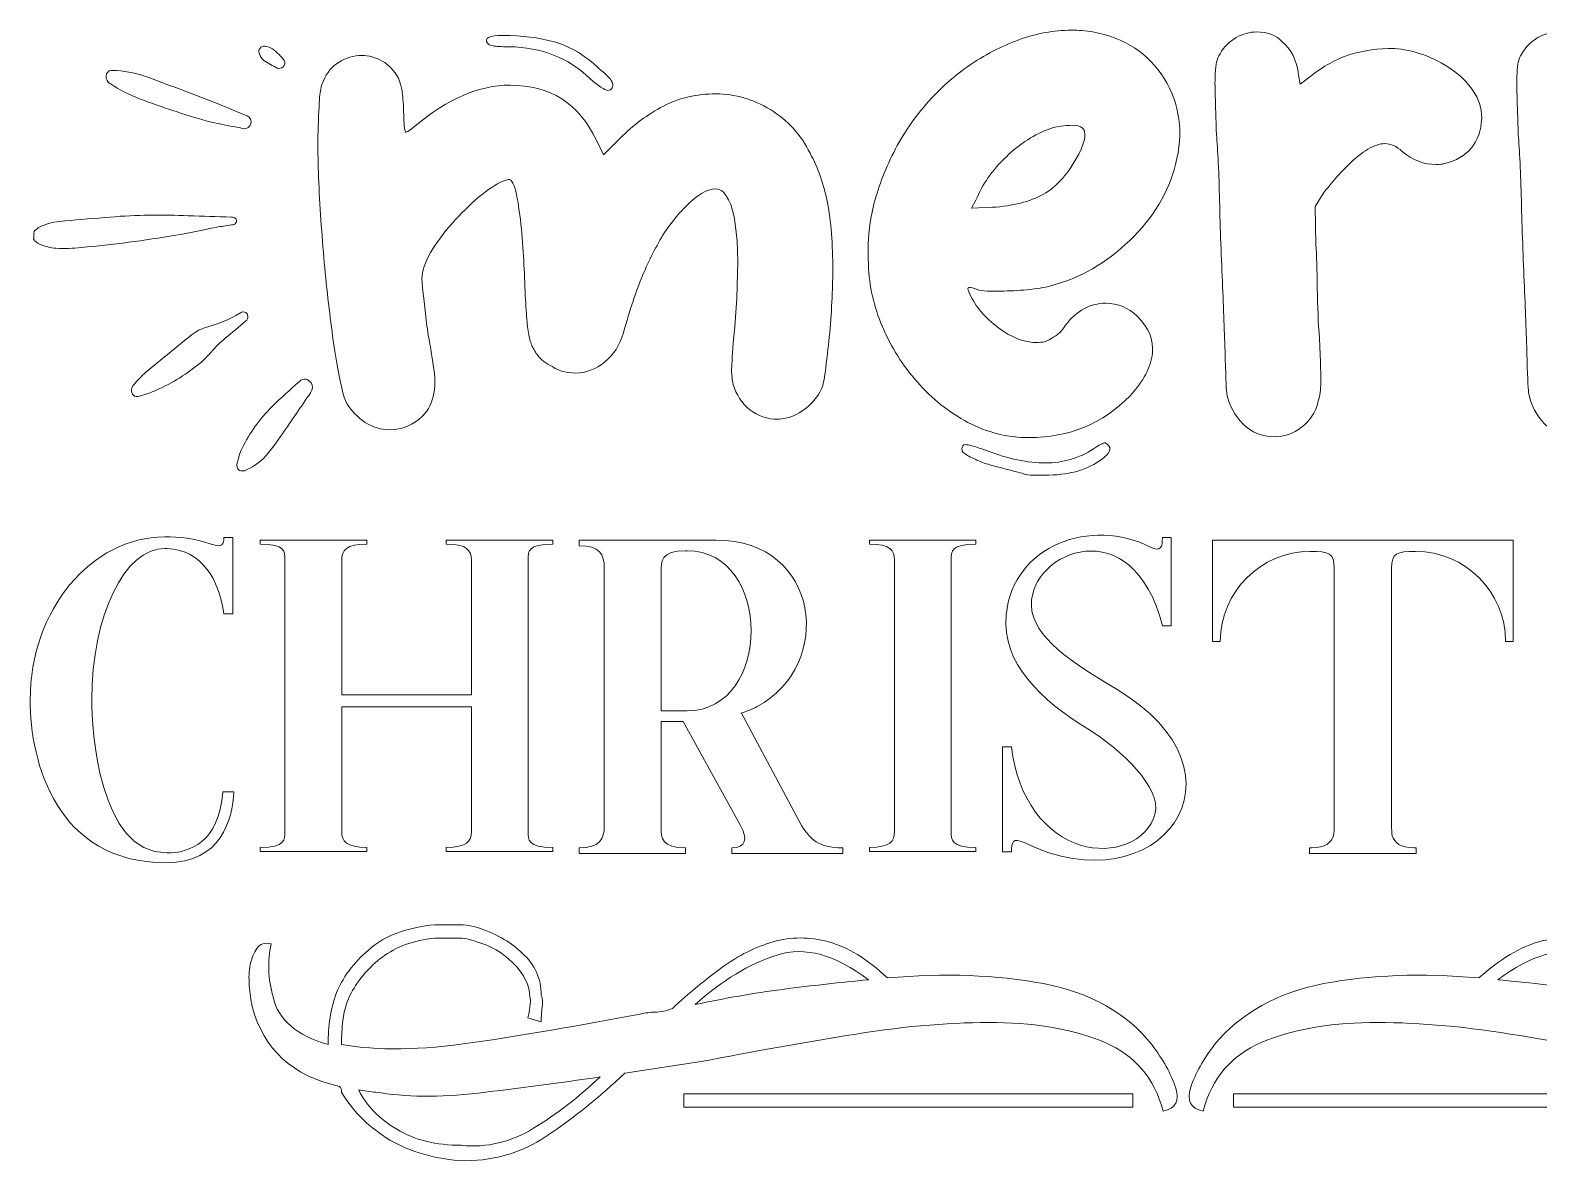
# Model space of a CAD drawing. Header units: inches. Extents: x 130 to 973, y -936 to -144.
# Drawn here: x 130 to 664, y -936 to -536 of the extents above; entities that cross this region are included whole.
import ezdxf

# ---------------------------------------------------------------- set-up
doc = ezdxf.new("R2010")
doc.units = ezdxf.units.IN
doc.header["$MEASUREMENT"] = 0
doc.layers.add('Layer 1', color=7, linetype='Continuous')

# ---------------------------------------------------------------- blocks, each defined once
blk = doc.blocks.new('block 9')
at = {"layer": 'Layer 1', "lineweight": 0}
for points, knots in [([(299.92, -541.95), (297.04, -541.95), (295.14, -541.85), (294.21, -541.64), (293.29, -541.44), (292.62, -541.13), (292.2, -540.71), (290.97, -538.86), (292.82, -537.94), (297.76, -537.94), (304.34, -537.94), (310.41, -538.71), (315.97, -540.25), (321.52, -541.79), (326.77, -544.93), (331.71, -549.66), (333.97, -551.52), (335.41, -552.91), (336.03, -553.83), (336.65, -554.76), (336.75, -555.64), (336.34, -556.45), (336.13, -557.07), (335.62, -557.38), (334.8, -557.38), (333.76, -557.38), (331.6, -555.94), (328.32, -553.06), (320.91, -545.86), (311.44, -542.16), (299.92, -541.95)], [0, 0, 0, 0, 1, 1, 1, 2, 2, 2, 3, 3, 3, 4, 4, 4, 5, 5, 5, 6, 6, 6, 7, 7, 7, 8, 8, 8, 9, 9, 9, 10, 10, 10, 10]), ([(465.34, -627.75), (464.31, -627.34), (463.38, -627.13), (462.56, -627.13), (462.36, -627.13), (462.26, -627.34), (462.26, -627.75), (463.9, -632.27), (466.93, -636.39), (471.36, -640.09), (475.78, -643.8), (480.36, -645.96), (485.09, -646.57), (486.74, -646.57), (487.97, -646.53), (488.8, -646.42), (489.62, -646.32), (490.65, -645.85), (491.88, -645.03), (493.94, -644), (495.59, -642.46), (496.82, -640.4), (500.73, -635.26), (505.46, -632.68), (511.02, -632.68), (515.34, -632.68), (519.04, -634.23), (522.13, -637.31), (526.24, -641.23), (528.04, -645.6), (527.53, -650.43), (527.01, -655.27), (524.39, -660.26), (519.66, -665.4), (509.99, -675.27), (498.06, -680.21), (483.86, -680.21), (476.25, -680.21), (469.05, -678.41), (462.26, -674.81), (455.47, -671.21), (449.5, -666.48), (444.36, -660.62), (439.21, -654.75), (435.1, -648.22), (432.01, -641.02), (428.92, -633.82), (427.27, -626.51), (427.07, -619.11), (426.66, -612.52), (427.07, -606.3), (428.31, -600.43), (429.54, -594.57), (431.7, -588.35), (434.79, -581.76), (437.87, -575.18), (441.78, -569.06), (446.52, -563.4), (451.25, -557.74), (456.49, -552.91), (462.26, -548.89), (468.01, -544.88), (474.03, -541.75), (480.31, -539.48), (486.58, -537.22), (492.7, -536.09), (498.67, -536.09), (500.11, -536.09), (501.45, -536.14), (502.69, -536.24), (503.92, -536.35), (505.15, -536.5), (506.39, -536.7), (517.7, -538.76), (526.14, -544.26), (531.7, -553.21), (537.25, -562.16), (538.59, -572.3), (535.71, -583.61), (533.24, -593.49), (527.84, -602.44), (519.5, -610.46), (511.17, -618.49), (501.86, -623.84), (491.57, -626.51), (489.31, -627.13), (486.53, -627.59), (483.24, -627.9), (479.95, -628.21), (476.86, -628.36), (473.98, -628.36), (472.13, -628.36), (470.48, -628.36), (469.05, -628.36), (467.6, -628.36), (466.37, -628.16), (465.34, -627.75)], [0, 0, 0, 0, 1, 1, 1, 2, 2, 2, 3, 3, 3, 4, 4, 4, 5, 5, 5, 6, 6, 6, 7, 7, 7, 8, 8, 8, 9, 9, 9, 10, 10, 10, 11, 11, 11, 12, 12, 12, 13, 13, 13, 14, 14, 14, 15, 15, 15, 16, 16, 16, 17, 17, 17, 18, 18, 18, 19, 19, 19, 20, 20, 20, 21, 21, 21, 22, 22, 22, 23, 23, 23, 24, 24, 24, 25, 25, 25, 26, 26, 26, 27, 27, 27, 28, 28, 28, 29, 29, 29, 30, 30, 30, 31, 31, 31, 32, 32, 32, 32]), ([(644.03, -567.26), (643.61, -575.9), (639.19, -581.25), (630.76, -583.3), (630.14, -583.51), (629.21, -583.61), (627.98, -583.61), (623.66, -583.61), (619.65, -582.07), (615.94, -578.98), (613.89, -577.13), (611.83, -576.21), (609.77, -576.21), (607.92, -576.21), (605.91, -576.88), (603.75, -578.21), (601.59, -579.55), (599.53, -581.14), (597.58, -583), (595.62, -584.85), (593.83, -586.75), (592.18, -588.71), (590.53, -590.66), (589.2, -592.25), (588.17, -593.49), (588.17, -593.49), (585.08, -598.43), (585.08, -598.43), (585.08, -598.43), (585.39, -612.01), (585.39, -612.01), (585.59, -615.71), (585.75, -620.8), (585.86, -627.28), (585.96, -633.76), (586.21, -639.68), (586.63, -645.03), (587.04, -653.47), (587.19, -658.97), (587.09, -661.54), (586.98, -664.12), (586.63, -666.22), (586.01, -667.87), (585.18, -671.37), (583.28, -674.25), (580.3, -676.51), (577.31, -678.78), (574.07, -679.9), (570.58, -679.9), (566.26, -679.9), (562.6, -678.41), (559.62, -675.43), (556.64, -672.45), (554.73, -668.9), (553.91, -664.78), (553.7, -663.96), (553.5, -659.84), (553.3, -652.44), (553.09, -645.03), (552.78, -636.49), (552.37, -626.82), (552.16, -621.88), (551.96, -616.79), (551.75, -611.54), (551.54, -606.3), (551.39, -601.26), (551.29, -596.42), (551.18, -591.59), (551.03, -587.11), (550.83, -583), (550.62, -578.88), (550.41, -575.59), (550.21, -573.12), (550, -567.36), (549.85, -562.78), (549.75, -559.39), (549.64, -555.99), (549.64, -553.37), (549.75, -551.52), (549.85, -549.66), (550, -548.27), (550.21, -547.35), (550.41, -546.43), (550.83, -545.45), (551.44, -544.42), (552.88, -541.95), (554.79, -540.05), (557.15, -538.71), (559.52, -537.37), (561.94, -536.7), (564.4, -536.7), (568.11, -536.7), (571.09, -537.83), (573.35, -540.1), (576.65, -542.77), (578.6, -546.69), (579.22, -551.83), (579.22, -551.83), (579.83, -555.22), (579.83, -555.22), (579.83, -555.22), (584.16, -551.83), (584.16, -551.83), (588.89, -548.33), (593.46, -545.91), (597.89, -544.57), (602.31, -543.24), (607.4, -542.57), (613.17, -542.57), (616.25, -542.77), (619.6, -543.49), (623.2, -544.73), (626.79, -545.96), (630.14, -547.66), (633.23, -549.82), (636.31, -551.98), (638.89, -554.5), (640.94, -557.38), (643, -560.26), (644.03, -563.55), (644.03, -567.26)], [0, 0, 0, 0, 1, 1, 1, 2, 2, 2, 3, 3, 3, 4, 4, 4, 5, 5, 5, 6, 6, 6, 7, 7, 7, 8, 8, 8, 9, 9, 9, 10, 10, 10, 11, 11, 11, 12, 12, 12, 13, 13, 13, 14, 14, 14, 15, 15, 15, 16, 16, 16, 17, 17, 17, 18, 18, 18, 19, 19, 19, 20, 20, 20, 21, 21, 21, 22, 22, 22, 23, 23, 23, 24, 24, 24, 25, 25, 25, 26, 26, 26, 27, 27, 27, 28, 28, 28, 29, 29, 29, 30, 30, 30, 31, 31, 31, 32, 32, 32, 33, 33, 33, 34, 34, 34, 35, 35, 35, 36, 36, 36, 37, 37, 37, 38, 38, 38, 39, 39, 39, 40, 40, 40, 40]), ([(750.81, -567.26), (750.4, -575.9), (745.98, -581.25), (737.54, -583.3), (736.92, -583.51), (736, -583.61), (734.77, -583.61), (730.44, -583.61), (726.43, -582.07), (722.73, -578.98), (720.67, -577.13), (718.61, -576.21), (716.56, -576.21), (714.7, -576.21), (712.7, -576.88), (710.54, -578.21), (708.38, -579.55), (706.32, -581.14), (704.36, -583), (702.41, -584.85), (700.61, -586.75), (698.96, -588.71), (697.32, -590.66), (695.98, -592.25), (694.95, -593.49), (694.95, -593.49), (691.87, -598.43), (691.87, -598.43), (691.87, -598.43), (692.18, -612.01), (692.18, -612.01), (692.38, -615.71), (692.53, -620.8), (692.64, -627.28), (692.74, -633.76), (692.99, -639.68), (693.41, -645.03), (693.82, -653.47), (693.97, -658.97), (693.87, -661.54), (693.76, -664.12), (693.41, -666.22), (692.79, -667.87), (691.97, -671.37), (690.06, -674.25), (687.08, -676.51), (684.1, -678.78), (680.86, -679.9), (677.36, -679.9), (673.04, -679.9), (669.38, -678.41), (666.41, -675.43), (663.42, -672.45), (661.51, -668.9), (660.7, -664.78), (660.49, -663.96), (660.28, -659.84), (660.08, -652.44), (659.87, -645.03), (659.56, -636.49), (659.15, -626.82), (658.94, -621.88), (658.74, -616.79), (658.54, -611.54), (658.33, -606.3), (658.17, -601.26), (658.07, -596.42), (657.97, -591.59), (657.81, -587.11), (657.61, -583), (657.4, -578.88), (657.19, -575.59), (656.99, -573.12), (656.78, -567.36), (656.63, -562.78), (656.53, -559.39), (656.42, -555.99), (656.42, -553.37), (656.53, -551.52), (656.63, -549.66), (656.78, -548.27), (656.99, -547.35), (657.19, -546.43), (657.61, -545.45), (658.23, -544.42), (659.66, -541.95), (661.57, -540.05), (663.94, -538.71), (666.3, -537.37), (668.72, -536.7), (671.19, -536.7), (674.89, -536.7), (677.87, -537.83), (680.14, -540.1), (683.43, -542.77), (685.39, -546.69), (686, -551.83), (686, -551.83), (686.62, -555.22), (686.62, -555.22), (686.62, -555.22), (690.94, -551.83), (690.94, -551.83), (695.67, -548.33), (700.25, -545.91), (704.67, -544.57), (709.1, -543.24), (714.19, -542.57), (719.95, -542.57), (723.04, -542.77), (726.38, -543.49), (729.98, -544.73), (733.58, -545.96), (736.92, -547.66), (740.01, -549.82), (743.1, -551.98), (745.67, -554.5), (747.73, -557.38), (749.78, -560.26), (750.81, -563.55), (750.81, -567.26)], [0, 0, 0, 0, 1, 1, 1, 2, 2, 2, 3, 3, 3, 4, 4, 4, 5, 5, 5, 6, 6, 6, 7, 7, 7, 8, 8, 8, 9, 9, 9, 10, 10, 10, 11, 11, 11, 12, 12, 12, 13, 13, 13, 14, 14, 14, 15, 15, 15, 16, 16, 16, 17, 17, 17, 18, 18, 18, 19, 19, 19, 20, 20, 20, 21, 21, 21, 22, 22, 22, 23, 23, 23, 24, 24, 24, 25, 25, 25, 26, 26, 26, 27, 27, 27, 28, 28, 28, 29, 29, 29, 30, 30, 30, 31, 31, 31, 32, 32, 32, 33, 33, 33, 34, 34, 34, 35, 35, 35, 36, 36, 36, 37, 37, 37, 38, 38, 38, 39, 39, 39, 40, 40, 40, 40]), ([(406.4, -579.6), (409.28, -584.95), (411.33, -590.82), (412.57, -597.19), (413.8, -603.57), (414.42, -611.6), (414.42, -621.27), (414.42, -624.35), (414.31, -628.01), (414.11, -632.22), (413.9, -636.44), (413.6, -640.55), (413.19, -644.57), (412.77, -648.58), (412.36, -652.23), (411.95, -655.52), (411.54, -658.82), (411.13, -661.08), (410.72, -662.31), (409.69, -664.78), (408.09, -667), (405.93, -668.95), (403.77, -670.91), (401.46, -672.3), (398.99, -673.11), (396.93, -673.53), (395.59, -673.73), (394.98, -673.73), (391.27, -673.73), (387.98, -672.6), (385.1, -670.34), (382.22, -668.07), (380.26, -665.09), (379.24, -661.39), (378.82, -659.74), (378.62, -658.15), (378.62, -656.6), (378.62, -655.06), (378.82, -651.72), (379.24, -646.57), (382.12, -616.54), (380.98, -598.84), (375.84, -593.49), (375.02, -592.67), (373.99, -592.25), (372.76, -592.25), (370.49, -592.25), (367.77, -593.64), (364.58, -596.42), (361.39, -599.2), (358.14, -602.95), (354.86, -607.69), (351.97, -612.42), (349.4, -617.46), (347.14, -622.81), (344.87, -628.16), (342.61, -634.95), (340.35, -643.18), (339.12, -647.5), (336.9, -650.95), (333.71, -653.52), (330.52, -656.09), (327.08, -657.37), (323.38, -657.37), (320.29, -657.37), (317.61, -656.66), (315.35, -655.21), (312.88, -653.98), (311.13, -652.64), (310.11, -651.2), (309.28, -650.18), (308.61, -649.1), (308.1, -647.96), (307.58, -646.83), (307.17, -645.44), (306.87, -643.8), (306.56, -642.15), (306.3, -639.99), (306.09, -637.31), (305.89, -634.64), (305.68, -631.14), (305.48, -626.82), (305.48, -625.79), (305.37, -623.22), (305.17, -619.11), (304.96, -614.99), (304.65, -610.72), (304.24, -606.3), (303.83, -601.88), (303.26, -597.86), (302.54, -594.26), (301.82, -590.66), (300.85, -588.86), (299.61, -588.86), (299.61, -588.86), (297.76, -589.48), (297.76, -589.48), (295.29, -590.51), (292.41, -592.41), (289.12, -595.19), (285.83, -597.96), (282.69, -601.05), (279.71, -604.45), (276.72, -607.84), (274.2, -611.29), (272.14, -614.78), (270.09, -618.28), (269.06, -621.37), (269.06, -624.04), (269.06, -624.87), (269.21, -626.57), (269.52, -629.14), (269.83, -631.71), (270.14, -634.49), (270.45, -637.47), (270.76, -640.45), (271.17, -643.33), (271.68, -646.11), (272.19, -648.89), (272.56, -651.1), (272.76, -652.75), (274.61, -661.8), (273.48, -668.38), (269.37, -672.5), (266.07, -675.79), (262.16, -677.44), (257.64, -677.44), (254.55, -677.44), (251.67, -676.56), (249, -674.81), (246.32, -673.07), (244.16, -670.85), (242.52, -668.18), (241.28, -665.71), (240.05, -660.72), (238.81, -653.21), (237.58, -645.7), (236.45, -637.11), (235.42, -627.44), (234.39, -617.77), (233.57, -607.79), (232.95, -597.5), (232.33, -587.21), (232.13, -578.16), (232.33, -570.34), (232.54, -564.59), (232.74, -560.78), (232.95, -558.92), (233.15, -557.07), (233.57, -555.43), (234.18, -553.99), (235.42, -551.11), (237.27, -548.89), (239.74, -547.35), (242.21, -545.81), (244.88, -545.04), (247.76, -545.04), (250.23, -545.04), (252.65, -545.7), (255.02, -547.04), (257.38, -548.38), (259.28, -550.39), (260.73, -553.06), (261.34, -554.5), (261.75, -555.84), (261.96, -557.07), (262.16, -558.31), (262.37, -560.47), (262.58, -563.55), (262.58, -565.61), (262.63, -567.41), (262.73, -568.95), (262.83, -570.5), (262.99, -571.47), (263.19, -571.89), (263.19, -572.5), (264.32, -571.89), (266.59, -570.03), (278.11, -560.37), (289.32, -555.53), (300.23, -555.53), (314.43, -555.53), (324.61, -562.01), (330.78, -574.97), (330.78, -574.97), (333.25, -580.22), (333.25, -580.22), (333.25, -580.22), (339.12, -574.35), (339.12, -574.35), (343.85, -569.62), (348.99, -565.82), (354.55, -562.94), (360.1, -560.06), (366.27, -558.61), (373.07, -558.61), (379.85, -558.61), (386.28, -560.47), (392.35, -564.17), (398.42, -567.87), (403.1, -573.02), (406.4, -579.6)], [0, 0, 0, 0, 1, 1, 1, 2, 2, 2, 3, 3, 3, 4, 4, 4, 5, 5, 5, 6, 6, 6, 7, 7, 7, 8, 8, 8, 9, 9, 9, 10, 10, 10, 11, 11, 11, 12, 12, 12, 13, 13, 13, 14, 14, 14, 15, 15, 15, 16, 16, 16, 17, 17, 17, 18, 18, 18, 19, 19, 19, 20, 20, 20, 21, 21, 21, 22, 22, 22, 23, 23, 23, 24, 24, 24, 25, 25, 25, 26, 26, 26, 27, 27, 27, 28, 28, 28, 29, 29, 29, 30, 30, 30, 31, 31, 31, 32, 32, 32, 33, 33, 33, 34, 34, 34, 35, 35, 35, 36, 36, 36, 37, 37, 37, 38, 38, 38, 39, 39, 39, 40, 40, 40, 41, 41, 41, 42, 42, 42, 43, 43, 43, 44, 44, 44, 45, 45, 45, 46, 46, 46, 47, 47, 47, 48, 48, 48, 49, 49, 49, 50, 50, 50, 51, 51, 51, 52, 52, 52, 53, 53, 53, 54, 54, 54, 55, 55, 55, 56, 56, 56, 57, 57, 57, 58, 58, 58, 59, 59, 59, 60, 60, 60, 61, 61, 61, 62, 62, 62, 63, 63, 63, 64, 64, 64, 65, 65, 65, 66, 66, 66, 67, 67, 67, 67]), ([(463.49, -599.04), (463.49, -599.04), (470.9, -598.73), (470.9, -598.73), (478.1, -598.33), (484.12, -596.78), (488.95, -594.11), (493.78, -591.43), (497.95, -586.7), (501.45, -579.91), (503.92, -574.97), (504.33, -571.89), (502.69, -570.65), (502.07, -570.03), (500.83, -569.73), (498.98, -569.73), (497.75, -569.73), (496.46, -569.83), (495.12, -570.03), (493.78, -570.24), (492.5, -570.55), (491.27, -570.96), (485.91, -572.81), (480.77, -576.11), (475.84, -580.83), (470.9, -585.57), (467.3, -590.71), (465.03, -596.27), (465.03, -596.27), (463.49, -599.04), (463.49, -599.04)], [0, 0, 0, 0, 1, 1, 1, 2, 2, 2, 3, 3, 3, 4, 4, 4, 5, 5, 5, 6, 6, 6, 7, 7, 7, 8, 8, 8, 9, 9, 9, 10, 10, 10, 10]), ([(511.63, -682.68), (513.28, -683.92), (512.56, -685.66), (509.48, -687.93), (504.95, -691.42), (498.77, -693.27), (490.96, -693.48), (489.11, -693.48), (487.3, -693.48), (485.56, -693.48), (483.81, -693.48), (482.73, -693.38), (482.32, -693.17), (481.9, -692.97), (481.08, -692.71), (479.85, -692.4), (478.61, -692.09), (477.17, -691.73), (475.53, -691.32), (474.91, -691.12), (473.72, -690.81), (471.98, -690.4), (470.23, -689.98), (468.48, -689.42), (466.73, -688.7), (464.98, -687.98), (463.44, -687.26), (462.1, -686.54), (460.76, -685.82), (460.1, -685.05), (460.1, -684.22), (460.1, -683.19), (460.51, -682.68), (461.33, -682.68), (462.36, -682.68), (464.93, -683.4), (469.05, -684.84), (476.45, -687.72), (483.34, -689.16), (489.72, -689.16), (495.9, -689.16), (501.55, -687.51), (506.7, -684.22), (508.75, -682.78), (510.09, -682.06), (510.71, -682.06), (510.91, -682.06), (511.22, -682.27), (511.63, -682.68)], [0, 0, 0, 0, 1, 1, 1, 2, 2, 2, 3, 3, 3, 4, 4, 4, 5, 5, 5, 6, 6, 6, 7, 7, 7, 8, 8, 8, 9, 9, 9, 10, 10, 10, 11, 11, 11, 12, 12, 12, 13, 13, 13, 14, 14, 14, 15, 15, 15, 16, 16, 16, 16])]:
    blk.add_open_spline(points, degree=3, knots=knots, dxfattribs=at)
blk = doc.blocks.new('block 10')
at = {"layer": 'Layer 1', "lineweight": 0}
for points, knots in [([(484.7, -739.43), (484.89, -750.87), (499.39, -760.01), (514.71, -769.1), (565.36, -799.17), (529.9, -846.81), (482.14, -823.48), (478.09, -821.5), (477.67, -823.47), (477.67, -826.72), (477.67, -826.72), (474.51, -826.72), (474.51, -826.72), (474.51, -826.72), (474.51, -789.63), (474.51, -789.63), (474.51, -789.63), (477.67, -789.63), (477.67, -789.63), (479.73, -808.39), (490.15, -820.74), (502.07, -824.38), (513.23, -827.79), (525.91, -823.43), (528.47, -813.09), (530.67, -804.21), (516.76, -790.7), (504.71, -783.27), (488.05, -773), (474.18, -760.05), (475.79, -743), (478.16, -717.9), (506.21, -708.57), (526.58, -718.82), (530.61, -720.84), (531.05, -718.82), (531.05, -715.58), (531.05, -715.58), (534.21, -715.58), (534.21, -715.58), (534.21, -715.58), (534.21, -746.78), (534.21, -746.78), (534.21, -746.78), (531.05, -746.78), (531.05, -746.78), (520.68, -705.41), (484.39, -720.31), (484.7, -739.43)], [0, 0, 0, 0, 1, 1, 1, 2, 2, 2, 3, 3, 3, 4, 4, 4, 5, 5, 5, 6, 6, 6, 7, 7, 7, 8, 8, 8, 9, 9, 9, 10, 10, 10, 11, 11, 11, 12, 12, 12, 13, 13, 13, 14, 14, 14, 15, 15, 15, 16, 16, 16, 16]), ([(178.09, -715.34), (183.06, -715.34), (188.51, -715.73), (194.53, -717.88), (198.59, -719.32), (199, -717.89), (199, -715.52), (199, -715.52), (202.16, -715.52), (202.16, -715.52), (202.16, -715.52), (202.16, -742.6), (202.16, -742.6), (202.16, -742.6), (199, -742.6), (199, -742.6), (197.16, -730.42), (191.51, -720.12), (178.82, -719.4), (178.58, -719.38), (178.34, -719.38), (178.09, -719.38), (163.81, -719.38), (152.23, -743.38), (152.23, -772.98), (152.23, -783.41), (154.77, -827.15), (178.67, -827.15), (187.04, -827.15), (197.12, -823.38), (198.63, -805.56), (198.63, -805.56), (202.52, -805.56), (202.52, -805.56), (201.99, -815.38), (198.03, -830.62), (178.59, -830.62), (139.78, -830.62), (130.44, -795.12), (130.44, -772.98), (130.44, -741.15), (152.12, -715.34), (178.09, -715.34)], [0, 0, 0, 0, 1, 1, 1, 2, 2, 2, 3, 3, 3, 4, 4, 4, 5, 5, 5, 6, 6, 6, 7, 7, 7, 8, 8, 8, 9, 9, 9, 10, 10, 10, 11, 11, 11, 12, 12, 12, 13, 13, 13, 14, 14, 14, 14]), ([(240.67, -775.45), (240.67, -775.45), (240.67, -819.57), (240.67, -819.57), (240.67, -823.02), (242.17, -825.17), (249.56, -825.17), (249.56, -825.17), (249.56, -826.59), (249.56, -826.59), (249.56, -826.59), (211.88, -826.59), (211.88, -826.59), (211.88, -826.59), (211.88, -825.17), (211.88, -825.17), (220.71, -825.17), (220.59, -822.56), (220.59, -819.57), (220.59, -819.57), (220.59, -723.49), (220.59, -723.49), (220.59, -720.51), (220.71, -717.9), (211.88, -717.9), (211.88, -717.9), (211.88, -716.48), (211.88, -716.48), (211.88, -716.48), (249.56, -716.48), (249.56, -716.48), (249.56, -716.48), (249.56, -717.9), (249.56, -717.9), (242.17, -717.9), (240.67, -720.05), (240.67, -723.5), (240.67, -723.5), (240.67, -771.16), (240.67, -771.16), (240.67, -771.16), (286.54, -771.16), (286.54, -771.16), (286.54, -771.16), (286.54, -723.49), (286.54, -723.49), (286.54, -720.05), (285.04, -717.9), (277.65, -717.9), (277.65, -717.9), (277.65, -716.48), (277.65, -716.48), (277.65, -716.48), (315.33, -716.48), (315.33, -716.48), (315.33, -716.48), (315.33, -717.9), (315.33, -717.9), (306.5, -717.9), (306.62, -720.51), (306.62, -723.5), (306.62, -723.5), (306.62, -819.57), (306.62, -819.57), (306.62, -822.56), (306.5, -825.17), (315.33, -825.17), (315.33, -825.17), (315.33, -826.59), (315.33, -826.59), (315.33, -826.59), (277.65, -826.59), (277.65, -826.59), (277.65, -826.59), (277.65, -825.17), (277.65, -825.17), (285.04, -825.17), (286.54, -823.02), (286.54, -819.57), (286.54, -819.57), (286.54, -775.45), (286.54, -775.45), (286.54, -775.45), (240.67, -775.45), (240.67, -775.45)], [0, 0, 0, 0, 1, 1, 1, 2, 2, 2, 3, 3, 3, 4, 4, 4, 5, 5, 5, 6, 6, 6, 7, 7, 7, 8, 8, 8, 9, 9, 9, 10, 10, 10, 11, 11, 11, 12, 12, 12, 13, 13, 13, 14, 14, 14, 15, 15, 15, 16, 16, 16, 17, 17, 17, 18, 18, 18, 19, 19, 19, 20, 20, 20, 21, 21, 21, 22, 22, 22, 23, 23, 23, 24, 24, 24, 25, 25, 25, 26, 26, 26, 27, 27, 27, 28, 28, 28, 28]), ([(333.57, -817.45), (333.57, -817.45), (333.57, -726.35), (333.57, -726.35), (333.57, -721.5), (332.07, -718.47), (324.68, -718.47), (324.68, -718.47), (324.68, -716.48), (324.68, -716.48), (324.68, -716.48), (373.12, -716.48), (373.12, -716.48), (410.2, -716.48), (415.04, -760.74), (387.64, -775.38), (386.07, -776.22), (384.07, -777.01), (381.87, -777.7), (381.87, -777.7), (382.17, -777.7), (382.17, -777.7), (382.17, -777.7), (403.37, -817.45), (403.37, -817.45), (406.4, -822.15), (409.14, -825.32), (417.96, -825.32), (417.96, -825.32), (417.96, -827.32), (417.96, -827.32), (417.96, -827.32), (378.75, -827.32), (378.75, -827.32), (378.75, -827.32), (378.75, -825.32), (378.75, -825.32), (383.73, -825.32), (384.34, -821.9), (381.76, -817.45), (381.76, -817.45), (361.45, -780.69), (361.45, -780.69), (361.45, -780.69), (353.65, -780.69), (353.65, -780.69), (353.65, -780.69), (353.65, -809.78), (353.65, -809.78), (353.65, -809.78), (353.65, -818.03), (353.65, -818.03), (353.66, -821.98), (353.95, -825.32), (362.36, -825.32), (362.36, -825.32), (362.36, -827.32), (362.36, -827.32), (362.36, -827.32), (324.68, -827.32), (324.68, -827.32), (324.68, -827.32), (324.68, -825.32), (324.68, -825.32), (332.07, -825.32), (333.57, -822.3), (333.57, -817.45)], [0, 0, 0, 0, 1, 1, 1, 2, 2, 2, 3, 3, 3, 4, 4, 4, 5, 5, 5, 6, 6, 6, 7, 7, 7, 8, 8, 8, 9, 9, 9, 10, 10, 10, 11, 11, 11, 12, 12, 12, 13, 13, 13, 14, 14, 14, 15, 15, 15, 16, 16, 16, 17, 17, 17, 18, 18, 18, 19, 19, 19, 20, 20, 20, 21, 21, 21, 22, 22, 22, 22]), ([(362.85, -776.86), (393.13, -776.86), (393.13, -720.24), (362.85, -720.24), (362.85, -720.24), (362.36, -720.24), (362.36, -720.24), (353.53, -720.24), (353.65, -723.92), (353.65, -728.11), (353.65, -728.11), (353.65, -776.86), (353.65, -776.86), (353.65, -776.86), (362.85, -776.86), (362.85, -776.86)], [0, 0, 0, 0, 1, 1, 1, 2, 2, 2, 3, 3, 3, 4, 4, 4, 5, 5, 5, 5]), ([(436.27, -723.5), (436.27, -720.05), (434.77, -717.9), (427.37, -717.9), (427.37, -717.9), (427.37, -716.48), (427.37, -716.48), (427.37, -716.48), (465.05, -716.48), (465.05, -716.48), (465.05, -716.48), (465.05, -717.9), (465.05, -717.9), (456.23, -717.9), (456.35, -720.51), (456.35, -723.5), (456.35, -723.5), (456.35, -819.57), (456.35, -819.57), (456.35, -822.56), (456.23, -825.17), (465.05, -825.17), (465.05, -825.17), (465.05, -826.59), (465.05, -826.59), (465.05, -826.59), (427.37, -826.59), (427.37, -826.59), (427.37, -826.59), (427.37, -825.17), (427.37, -825.17), (434.77, -825.17), (436.27, -823.02), (436.27, -819.57), (436.27, -819.57), (436.27, -723.5), (436.27, -723.5)], [0, 0, 0, 0, 1, 1, 1, 2, 2, 2, 3, 3, 3, 4, 4, 4, 5, 5, 5, 6, 6, 6, 7, 7, 7, 8, 8, 8, 9, 9, 9, 10, 10, 10, 11, 11, 11, 12, 12, 12, 12]), ([(655.22, -716.48), (655.22, -716.48), (655.22, -752.35), (655.22, -752.35), (655.22, -752.35), (652.46, -752.35), (652.46, -752.35), (652.46, -752.35), (652.46, -752.27), (652.46, -752.27), (652.46, -734.78), (638.15, -720.47), (620.66, -720.47), (613.99, -720.47), (612.16, -721.02), (612.16, -726.35), (612.16, -726.35), (612.16, -817.45), (612.16, -817.45), (612.16, -818.72), (612.15, -819.95), (612.38, -821.04), (613.19, -823.62), (615.3, -825.18), (620.15, -825.31), (620.15, -825.31), (620.16, -825.31), (620.16, -825.31), (620.16, -825.31), (620.46, -825.32), (620.46, -825.32), (620.46, -825.32), (620.86, -825.32), (620.86, -825.32), (620.86, -825.32), (620.86, -827.32), (620.86, -827.32), (620.86, -827.32), (583.15, -827.32), (583.15, -827.32), (583.15, -827.32), (583.15, -825.32), (583.15, -825.32), (583.15, -825.32), (583.56, -825.32), (583.56, -825.32), (583.56, -825.32), (583.86, -825.31), (583.86, -825.31), (583.86, -825.31), (583.87, -825.31), (583.87, -825.31), (588.72, -825.18), (590.83, -823.62), (591.64, -821.04), (591.87, -819.95), (591.86, -818.72), (591.86, -817.45), (591.86, -817.45), (591.86, -726.35), (591.86, -726.35), (591.86, -721.02), (590.02, -720.47), (583.35, -720.47), (565.87, -720.47), (551.55, -734.78), (551.55, -752.27), (551.55, -752.27), (551.55, -752.35), (551.55, -752.35), (551.55, -752.35), (548.79, -752.35), (548.79, -752.35), (548.79, -752.35), (548.79, -716.48), (548.79, -716.48), (548.79, -716.48), (655.22, -716.48), (655.22, -716.48)], [0, 0, 0, 0, 1, 1, 1, 2, 2, 2, 3, 3, 3, 4, 4, 4, 5, 5, 5, 6, 6, 6, 7, 7, 7, 8, 8, 8, 9, 9, 9, 10, 10, 10, 11, 11, 11, 12, 12, 12, 13, 13, 13, 14, 14, 14, 15, 15, 15, 16, 16, 16, 17, 17, 17, 18, 18, 18, 19, 19, 19, 20, 20, 20, 21, 21, 21, 22, 22, 22, 23, 23, 23, 24, 24, 24, 25, 25, 25, 26, 26, 26, 26])]:
    blk.add_open_spline(points, degree=3, knots=knots, dxfattribs=at)
blk = doc.blocks.new('block 57')
at = {"layer": 'Layer 1', "lineweight": 0}
blk.add_open_spline([(131.67, -609.9), (132.16, -610.9), (132.98, -611.5), (133.99, -611.91), (135.78, -612.65), (137.64, -613.06), (139.58, -613.22), (142.56, -613.46), (145.53, -613.23), (148.5, -612.97), (159.71, -612), (170.84, -610.45), (181.94, -608.63), (186.72, -607.85), (191.45, -606.74), (196.21, -605.83), (198, -605.48), (199.82, -605.25), (201.62, -604.97), (201.95, -604.92), (202.29, -604.88), (202.6, -604.77), (203.23, -604.54), (203.47, -604.04), (203.41, -603.4), (203.36, -602.79), (203, -602.44), (202.43, -602.3), (202.15, -602.24), (201.86, -602.24), (201.57, -602.23), (196.53, -602.06), (191.48, -601.93), (186.44, -601.73), (177.21, -601.36), (167.99, -601.37), (158.78, -602.21), (153.42, -602.7), (148.05, -603.06), (142.69, -603.52), (140.1, -603.74), (137.54, -604.17), (135.11, -605.16), (133.87, -605.66), (132.7, -606.28), (131.8, -607.31), (131.76, -608.17), (131.71, -609.04), (131.67, -609.9)], degree=3, knots=[0, 0, 0, 0, 1, 1, 1, 2, 2, 2, 3, 3, 3, 4, 4, 4, 5, 5, 5, 6, 6, 6, 7, 7, 7, 8, 8, 8, 9, 9, 9, 10, 10, 10, 11, 11, 11, 12, 12, 12, 13, 13, 13, 14, 14, 14, 15, 15, 15, 16, 16, 16, 16], dxfattribs=at)
blk = doc.blocks.new('block 58')
at = {"layer": 'Layer 1', "lineweight": 0}
blk.add_open_spline([(206.5, -691.99), (206.64, -691.87), (206.76, -691.72), (206.92, -691.65), (210.01, -690.36), (212.53, -688.29), (214.61, -685.72), (216.4, -683.52), (218.06, -681.22), (219.68, -678.89), (223.03, -674.08), (226.32, -669.22), (229.63, -664.38), (230.45, -663.18), (230.52, -661.96), (229.81, -660.88), (228.82, -659.35), (227.08, -659.08), (225.73, -660.31), (222.45, -663.28), (219.11, -666.18), (215.97, -669.29), (211.63, -673.58), (208.18, -678.56), (205.41, -683.99), (204.6, -685.59), (204.23, -687.42), (203.68, -689.16), (203.33, -690.24), (203.66, -691.14), (204.48, -691.89), (205.15, -691.92), (205.82, -691.96), (206.5, -691.99)], degree=3, knots=[0, 0, 0, 0, 1, 1, 1, 2, 2, 2, 3, 3, 3, 4, 4, 4, 5, 5, 5, 6, 6, 6, 7, 7, 7, 8, 8, 8, 9, 9, 9, 10, 10, 10, 11, 11, 11, 11], dxfattribs=at)
blk = doc.blocks.new('block 59')
at = {"layer": 'Layer 1', "lineweight": 0}
blk.add_open_spline([(205.97, -570.94), (207.24, -571.01), (208.2, -570.29), (208.52, -569.1), (208.84, -567.93), (208.41, -566.97), (207.17, -566.44), (203.76, -564.98), (200.37, -563.5), (196.92, -562.17), (188.76, -559.01), (180.6, -555.88), (172.39, -552.84), (168.73, -551.49), (164.92, -550.65), (161.01, -550.38), (160.63, -550.35), (160.24, -550.35), (159.86, -550.32), (158.82, -550.26), (157.93, -550.51), (157.48, -551.55), (157.05, -552.55), (157.34, -553.84), (158.21, -554.58), (158.76, -555.05), (159.38, -555.44), (159.99, -555.82), (163.29, -557.92), (166.83, -559.55), (170.5, -560.87), (178.45, -563.74), (186.45, -566.5), (194.64, -568.64), (197.57, -569.4), (200.58, -569.82), (203.55, -570.41), (204.4, -570.58), (205.24, -570.78), (205.97, -570.94)], degree=3, knots=[0, 0, 0, 0, 1, 1, 1, 2, 2, 2, 3, 3, 3, 4, 4, 4, 5, 5, 5, 6, 6, 6, 7, 7, 7, 8, 8, 8, 9, 9, 9, 10, 10, 10, 11, 11, 11, 12, 12, 12, 13, 13, 13, 13], dxfattribs=at)
blk = doc.blocks.new('block 60')
at = {"layer": 'Layer 1', "lineweight": 0}
blk.add_open_spline([(166.27, -662.96), (166.19, -664.97), (167.5, -666.09), (169.1, -665.6), (171.11, -664.97), (173.12, -664.28), (175.05, -663.43), (180.86, -660.9), (186.17, -657.52), (191.04, -653.47), (192.29, -652.44), (193.37, -651.18), (194.45, -649.96), (196.01, -648.19), (197.63, -646.5), (199.49, -645.02), (201.93, -643.08), (204.28, -641.01), (206.68, -639), (207.23, -638.54), (207.57, -638), (207.5, -637.26), (207.39, -636.06), (206.32, -635.41), (205.21, -635.88), (204.99, -635.97), (204.79, -636.11), (204.59, -636.24), (201.08, -638.39), (197.31, -639.94), (193.35, -641.01), (191.22, -641.59), (189.26, -642.48), (187.56, -643.86), (182.15, -648.24), (176.73, -652.63), (171.39, -657.11), (169.81, -658.43), (168.46, -660.03), (167.07, -661.56), (166.64, -662.03), (166.42, -662.68), (166.27, -662.96)], degree=3, knots=[0, 0, 0, 0, 1, 1, 1, 2, 2, 2, 3, 3, 3, 4, 4, 4, 5, 5, 5, 6, 6, 6, 7, 7, 7, 8, 8, 8, 9, 9, 9, 10, 10, 10, 11, 11, 11, 12, 12, 12, 13, 13, 13, 14, 14, 14, 14], dxfattribs=at)
blk = doc.blocks.new('block 61')
at = {"layer": 'Layer 1', "lineweight": 0}
blk.add_open_spline([(218.34, -549.66), (219.22, -549.63), (219.87, -549.28), (220.28, -548.54), (220.7, -547.8), (220.72, -547.01), (220.13, -546.4), (218.71, -544.91), (217.37, -543.32), (215.51, -542.34), (214.93, -542.04), (214.26, -541.79), (213.62, -541.73), (212.05, -541.58), (210.94, -543), (211.54, -544.46), (211.89, -545.31), (212.43, -546.25), (213.15, -546.77), (214.61, -547.82), (216.26, -548.63), (217.84, -549.52), (218, -549.61), (218.2, -549.63), (218.34, -549.66)], degree=3, knots=[0, 0, 0, 0, 1, 1, 1, 2, 2, 2, 3, 3, 3, 4, 4, 4, 5, 5, 5, 6, 6, 6, 7, 7, 7, 8, 8, 8, 8], dxfattribs=at)
blk = doc.blocks.new('block 56')
at = {"layer": 'Layer 1'}
for name in ['block 61', 'block 59', 'block 57', 'block 60', 'block 58']:
    blk.add_blockref(name, (0, 0), dxfattribs=at)
blk = doc.blocks.new('block 73')
at = {"layer": 'Layer 1', "lineweight": 0}
for points in [[(520.56, -912.4), (520.56, -917.11), (361.74, -917.11), (361.74, -912.4), (520.56, -912.4)], [(556.22, -912.4), (715.03, -912.4), (715.03, -917.11), (556.22, -917.11), (556.22, -912.4)]]:
    blk.add_lwpolyline(points, dxfattribs=at)
for points, knots in [([(527.29, -894.9), (531.32, -900.28), (534.12, -905.34), (535.7, -910.04), (537.28, -914.76), (535.81, -917.56), (531.32, -918.45), (528.18, -906.78), (521.35, -898.71), (510.8, -894.23), (500.27, -889.73), (487.48, -887.38), (472.45, -887.16), (457.41, -886.93), (440.82, -888.28), (422.65, -891.2), (404.48, -894.11), (386.19, -897.36), (367.81, -900.96), (367.81, -900.96), (340.88, -905), (340.88, -905), (331.91, -913.52), (322.71, -920.91), (313.29, -927.2), (303.87, -933.48), (293.56, -936.39), (282.34, -935.96), (272.03, -935.05), (263.39, -932.36), (256.42, -927.87), (249.48, -923.39), (244.22, -918), (240.62, -911.72), (240.62, -910.83), (240.4, -910.15), (239.94, -909.71), (223.35, -906.11), (213.03, -896.69), (208.99, -881.44), (208.54, -879.2), (208.21, -876.74), (207.98, -874.04), (207.75, -871.34), (207.87, -868.88), (208.31, -866.64), (208.77, -864.39), (209.56, -862.48), (210.67, -860.92), (211.79, -859.34), (213.47, -858.79), (215.72, -859.23), (214.37, -865.51), (214.6, -871.79), (216.38, -878.08), (218.19, -886.16), (224.7, -891.76), (235.9, -894.9), (235.9, -894.9), (235.9, -893.55), (235.9, -893.55), (235.9, -887.27), (237.03, -881.21), (239.27, -875.39), (242.41, -869.1), (246.68, -863.95), (252.06, -859.91), (257.44, -855.88), (264.62, -853.4), (273.59, -852.51), (276.28, -852.51), (278.97, -852.51), (281.66, -852.51), (284.35, -852.51), (287.05, -852.96), (289.74, -853.85), (296.03, -856.09), (300.96, -859), (304.54, -862.6), (309.04, -866.64), (311.28, -871.58), (311.28, -877.41), (311.73, -878.75), (311.84, -880.21), (311.61, -881.78), (311.39, -883.35), (311.28, -885.03), (311.28, -886.83), (311.28, -886.83), (306.56, -885.48), (306.56, -885.48), (307.47, -881.44), (307.69, -878.97), (307.24, -878.08), (307.24, -874.04), (305.22, -870), (301.18, -865.96), (297.59, -862.37), (293.34, -859.91), (288.39, -858.57), (286.15, -857.66), (283.8, -857.22), (281.32, -857.22), (278.86, -857.22), (276.28, -857.22), (273.59, -857.22), (265.96, -858.11), (259.79, -860.35), (255.08, -863.95), (250.38, -867.54), (246.68, -871.79), (243.97, -876.74), (242.63, -879.43), (241.74, -882.22), (241.28, -885.14), (240.85, -888.06), (240.62, -890.86), (240.62, -893.55), (240.62, -893.55), (240.62, -894.9), (240.62, -894.9), (253.18, -897.14), (268.66, -896.92), (287.05, -894.23), (305.45, -891.54), (325.18, -888.17), (346.26, -884.13), (348.07, -883.69), (349.86, -883.47), (351.65, -883.47), (353.45, -883.47), (355.46, -883.01), (357.71, -882.12), (363.54, -876.74), (369.38, -871.9), (375.2, -867.65), (381.04, -863.38), (387.09, -860.35), (393.37, -858.57), (399.66, -856.76), (406.16, -856.76), (412.89, -858.57), (419.62, -860.35), (426.57, -864.62), (433.75, -871.34), (453.93, -869.55), (472.34, -870.23), (488.93, -873.37), (505.53, -876.5), (518.32, -883.69), (527.29, -894.9)], [0, 0, 0, 0, 1, 1, 1, 2, 2, 2, 3, 3, 3, 4, 4, 4, 5, 5, 5, 6, 6, 6, 7, 7, 7, 8, 8, 8, 9, 9, 9, 10, 10, 10, 11, 11, 11, 12, 12, 12, 13, 13, 13, 14, 14, 14, 15, 15, 15, 16, 16, 16, 17, 17, 17, 18, 18, 18, 19, 19, 19, 20, 20, 20, 21, 21, 21, 22, 22, 22, 23, 23, 23, 24, 24, 24, 25, 25, 25, 26, 26, 26, 27, 27, 27, 28, 28, 28, 29, 29, 29, 30, 30, 30, 31, 31, 31, 32, 32, 32, 33, 33, 33, 34, 34, 34, 35, 35, 35, 36, 36, 36, 37, 37, 37, 38, 38, 38, 39, 39, 39, 40, 40, 40, 41, 41, 41, 42, 42, 42, 43, 43, 43, 44, 44, 44, 45, 45, 45, 46, 46, 46, 47, 47, 47, 48, 48, 48, 49, 49, 49, 50, 50, 50, 50]), ([(549.5, -894.9), (558.92, -883.69), (571.81, -876.5), (588.19, -873.37), (604.57, -870.23), (622.84, -869.55), (643.03, -871.34), (650.66, -864.62), (657.73, -860.35), (664.22, -858.57), (670.73, -856.76), (677.13, -856.76), (683.4, -858.57), (689.69, -860.35), (695.85, -863.38), (701.91, -867.65), (707.97, -871.9), (713.91, -876.74), (719.74, -882.12), (721.54, -883.01), (723.34, -883.47), (725.13, -883.47), (726.92, -883.47), (728.94, -883.69), (731.19, -884.13), (751.82, -888.17), (771.34, -891.54), (789.73, -894.23), (808.13, -896.92), (823.61, -897.14), (836.15, -894.9), (836.15, -894.9), (836.15, -893.55), (836.15, -893.55), (836.15, -890.86), (835.94, -888.06), (835.49, -885.14), (835.05, -882.22), (834.14, -879.43), (832.8, -876.74), (830.55, -871.79), (826.97, -867.54), (822.03, -863.95), (817.1, -860.35), (810.82, -858.11), (803.18, -857.22), (800.95, -857.22), (798.48, -857.22), (795.79, -857.22), (793.1, -857.22), (790.64, -857.66), (788.38, -858.57), (783.45, -859.91), (779.19, -862.37), (775.59, -865.96), (771.55, -870), (769.54, -874.04), (769.54, -878.08), (769.54, -880.78), (769.77, -883.24), (770.21, -885.48), (770.21, -885.48), (766.17, -886.83), (766.17, -886.83), (765.29, -882.34), (765.06, -879.2), (765.51, -877.41), (765.51, -872.02), (767.75, -867.08), (772.23, -862.6), (774.48, -860.35), (776.94, -858.57), (779.64, -857.22), (782.33, -855.88), (785.02, -854.75), (787.71, -853.85), (789.96, -852.96), (792.42, -852.51), (795.11, -852.51), (797.8, -852.51), (800.49, -852.51), (803.18, -852.51), (812.16, -853.4), (819.34, -855.88), (824.72, -859.91), (830.11, -863.95), (834.37, -869.1), (837.5, -875.39), (839.76, -881.21), (840.87, -887.27), (840.87, -893.55), (840.87, -893.55), (840.87, -894.9), (840.87, -894.9), (851.64, -892.21), (858.36, -886.59), (861.05, -878.08), (861.52, -875.39), (861.84, -872.46), (862.07, -869.33), (862.3, -866.19), (861.96, -862.82), (861.05, -859.23), (863.31, -858.79), (864.99, -859.34), (866.11, -860.92), (867.24, -862.48), (868.02, -864.39), (868.46, -866.64), (868.9, -868.88), (869.14, -871.34), (869.14, -874.04), (869.14, -876.74), (868.68, -879.2), (867.78, -881.44), (863.75, -896.69), (853.44, -906.11), (836.83, -909.71), (836.83, -910.15), (836.72, -910.49), (836.49, -910.72), (836.28, -910.94), (836.15, -911.28), (836.15, -911.72), (832.58, -918), (827.31, -923.39), (820.35, -927.87), (813.4, -932.36), (804.77, -935.05), (794.44, -935.96), (783.23, -936.39), (773.02, -933.48), (763.82, -927.2), (754.63, -920.91), (745.55, -913.52), (736.57, -905), (736.57, -905), (709.65, -900.96), (709.65, -900.96), (690.81, -897.36), (672.3, -894.11), (654.14, -891.2), (635.97, -888.28), (619.37, -886.93), (604.34, -887.16), (589.31, -887.38), (576.53, -889.73), (565.98, -894.23), (555.45, -898.71), (548.6, -906.78), (545.46, -918.45), (540.97, -917.56), (539.51, -914.76), (541.08, -910.04), (542.66, -905.34), (545.46, -900.28), (549.5, -894.9)], [0, 0, 0, 0, 1, 1, 1, 2, 2, 2, 3, 3, 3, 4, 4, 4, 5, 5, 5, 6, 6, 6, 7, 7, 7, 8, 8, 8, 9, 9, 9, 10, 10, 10, 11, 11, 11, 12, 12, 12, 13, 13, 13, 14, 14, 14, 15, 15, 15, 16, 16, 16, 17, 17, 17, 18, 18, 18, 19, 19, 19, 20, 20, 20, 21, 21, 21, 22, 22, 22, 23, 23, 23, 24, 24, 24, 25, 25, 25, 26, 26, 26, 27, 27, 27, 28, 28, 28, 29, 29, 29, 30, 30, 30, 31, 31, 31, 32, 32, 32, 33, 33, 33, 34, 34, 34, 35, 35, 35, 36, 36, 36, 37, 37, 37, 38, 38, 38, 39, 39, 39, 40, 40, 40, 41, 41, 41, 42, 42, 42, 43, 43, 43, 44, 44, 44, 45, 45, 45, 46, 46, 46, 47, 47, 47, 48, 48, 48, 49, 49, 49, 50, 50, 50, 51, 51, 51, 52, 52, 52, 52]), ([(427.02, -872.02), (415.36, -863.04), (404.58, -860.13), (394.72, -863.27), (384.85, -866.41), (375.2, -872.24), (365.78, -880.78), (376.11, -878.52), (386.43, -876.74), (396.74, -875.39), (407.06, -874.04), (417.16, -872.92), (427.02, -872.02)], [0, 0, 0, 0, 1, 1, 1, 2, 2, 2, 3, 3, 3, 4, 4, 4, 4]), ([(649.76, -872.02), (659.63, -872.92), (669.84, -874.04), (680.38, -875.39), (690.93, -876.74), (701.35, -878.52), (711.67, -880.78), (701.8, -872.24), (691.93, -866.41), (682.05, -863.27), (672.2, -860.13), (661.43, -863.04), (649.76, -872.02)], [0, 0, 0, 0, 1, 1, 1, 2, 2, 2, 3, 3, 3, 4, 4, 4, 4]), ([(246.68, -911.06), (249.37, -916.44), (253.85, -921.03), (260.13, -924.85), (266.41, -928.66), (274.04, -930.56), (283.01, -930.56), (291.99, -931.46), (300.5, -929.45), (308.59, -924.51), (316.66, -919.57), (324.52, -913.52), (332.13, -906.34), (317.33, -908.58), (302.97, -910.49), (289.07, -912.06), (275.17, -913.63), (263.06, -913.52), (252.73, -911.72), (251.83, -911.72), (250.82, -911.62), (249.7, -911.39), (248.58, -911.15), (247.57, -911.06), (246.68, -911.06)], [0, 0, 0, 0, 1, 1, 1, 2, 2, 2, 3, 3, 3, 4, 4, 4, 5, 5, 5, 6, 6, 6, 7, 7, 7, 8, 8, 8, 8])]:
    blk.add_open_spline(points, degree=3, knots=knots, dxfattribs=at)
blk = doc.blocks.new('block 72')
at = {"layer": 'Layer 1'}
blk.add_blockref('block 73', (0, 0), dxfattribs=at)
blk = doc.blocks.new('block 2')
at = {"layer": 'Layer 1'}
for name in ['block 9', 'block 56', 'block 10', 'block 72']:
    blk.add_blockref(name, (0, 0), dxfattribs=at)

msp = doc.modelspace()

# ---------------------------------------------------------------- block references
at = {"layer": 'Layer 1'}
msp.add_blockref('block 2', (0, 0), dxfattribs=at)

doc.saveas('drawing.dxf')
